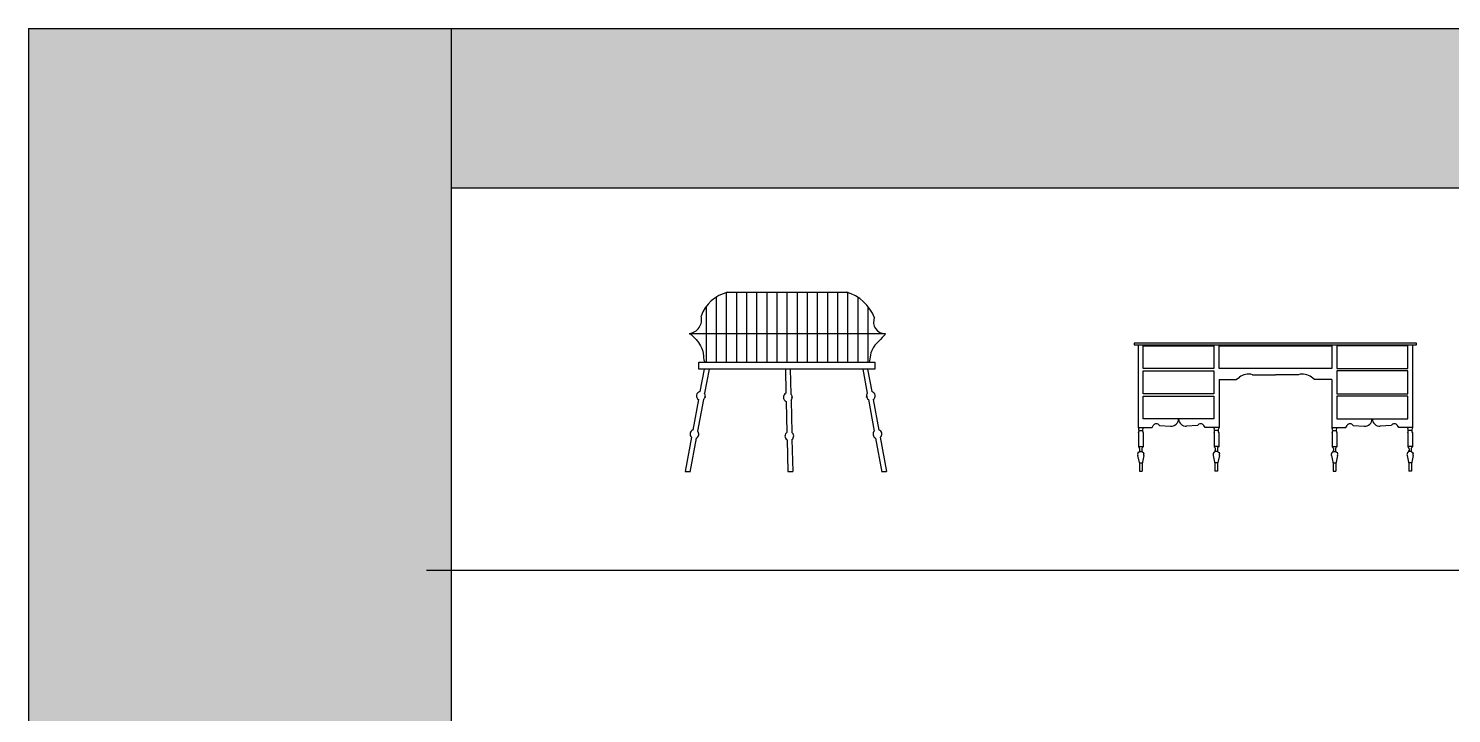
# Model space of a CAD drawing. Header units: millimetres. Extents: x 51491 to 87084, y 5379 to 33460.
# Drawn here: x 51491 to 62051, y 28375 to 33460 of the extents above; entities that cross this region are included whole.
import ezdxf

# ---------------------------------------------------------------- set-up
doc = ezdxf.new("R2010")
doc.units = ezdxf.units.MM
doc.layers.add('www.cad-blocks.net', color=7, linetype='Continuous')

# ---------------------------------------------------------------- blocks, each defined once
blk = doc.blocks.new('A$C41E629C6')
for p, q in [((462, 2599), (462, 1631)), ((612, 2667), (612, 1631)), ((618, 2671), (2418, 2671)), ((762, 2671), (762, 1631)), ((912, 2671), (912, 1631)), ((1062, 2671), (1062, 1631)), ((1212, 2671), (1212, 1631)), ((1362, 2671), (1362, 1631)), ((1512, 2671), (1512, 1631)), ((1662, 2671), (1662, 1631)), ((1812, 2671), (1812, 1631)), ((1962, 2671), (1962, 1631)), ((2112, 2671), (2112, 1631)), ((2262, 2671), (2262, 1631)), ((2412, 2671), (2412, 1631)), ((2562, 2599), (2562, 1631)), ((312, 2458), (312, 1631)), ((2712, 2458), (2712, 1631)), ((65, 2060), (2969, 2060)), ((203, 1531), (203, 1632)), ((203, 1632), (2817, 1632)), ((2817, 1531), (203, 1531)), ((282, 1531), (220, 1199)), ((355, 1531), (289, 1172)), ((1489, 1534), (1497, 1173)), ((1561, 1535), (1570, 1161)), ((2636, 1531), (2703, 1172)), ((2709, 1531), (2771, 1199)), ((2817, 1632), (2817, 1531)), ((198, 1080), (114, 627)), ((272, 1080), (185, 612)), ((1572, 1067), (1583, 591)), ((2720, 1080), (2807, 612)), ((2793, 1080), (2877, 627)), ((1500, 1052), (1511, 592)), ((94, 519), (0, 13)), ((165, 508), (71, 0)), ((1514, 482), (1525, 13)), ((1586, 486), (1597, 13)), ((2826, 508), (2921, 0)), ((2897, 519), (2991, 13)), ((0, 13), (73, 13)), ((1525, 13), (1597, 13)), ((2918, 13), (2991, 13))]:
    blk.add_line(p, q)
for centre in [(295, 1118), (1587, 1110), (2697, 1118)]:
    blk.add_circle(centre, 5.41)
for centre, radius, start, end in [((761, 2132), 555, 103.7102, 160.5859), ((2232, 2076), 617, 20.5201, 74.8378), ((41, 2263), 204, 276.1328, 15.2766), ((2964, 2226), 167, 156.881, 271.9479), ((235, 1134), 65.8, 102.9487, 235.9835), ((235, 1134), 65.8, 303.5933, 35.3388), ((1525, 1113), 65.8, 114.8226, 247.8574), ((1525, 1113), 65.8, 315.4673, 47.2127), ((2756, 1134), 65.8, 144.6612, 236.4067), ((2756, 1134), 65.8, 304.0165, 77.0513), ((138, 567), 64.9, 111.2714, 227.6607), ((138, 567), 64.9, 295.1161, 43.816), ((1547, 538), 64.9, 123.1453, 239.5347), ((1547, 538), 64.9, 306.99, 55.69), ((2854, 567), 64.9, 136.184, 244.8839), ((2854, 567), 64.9, 312.3393, 68.7286)]:
    blk.add_arc(centre, radius, start, end)
for points, knots in [([(63, 2060), (86, 2050), (314, 1838), (253, 1703), (291, 1635), (294, 1631)], [31.386719, 31.386719, 31.386719, 31.386719, 121.33021, 317.431291, 330.060955, 330.060955, 330.060955, 330.060955]), ([(2969, 2060), (2991, 2052), (2720, 1835), (2749, 1694), (2733, 1632)], [0, 0, 0, 0, 121.33021, 291.286082, 291.286082, 291.286082, 291.286082])]:
    blk.add_open_spline(points, degree=3, knots=knots)
blk = doc.blocks.new('A$C04EB405E')
for p, q in [((2095, 951), (0, 951)), ((0, 951), (0, 939)), ((2095, 939), (2095, 951)), ((0, 939), (2095, 939)), ((29, 939), (29, 326)), ((629, 763), (629, 931)), ((629, 931), (1466, 931)), ((1466, 931), (1466, 763)), ((2066, 939), (2066, 326)), ((66, 576), (66, 745)), ((66, 745), (591, 745)), ((591, 745), (591, 576)), ((1466, 763), (629, 763)), ((2029, 745), (1504, 745)), ((1504, 745), (1504, 576)), ((2029, 576), (2029, 745)), ((629, 682), (757, 682)), ((629, 682), (629, 326)), ((757, 682), (780, 698)), ((877, 717), (1047, 717)), ((1218, 717), (1048, 717)), ((1338, 682), (1315, 698)), ((1466, 682), (1338, 682)), ((1466, 682), (1466, 326)), ((591, 576), (66, 576)), ((66, 389), (66, 557)), ((66, 557), (591, 557)), ((591, 557), (591, 389)), ((1504, 576), (2029, 576)), ((2029, 557), (1504, 557)), ((1504, 557), (1504, 389)), ((2029, 389), (2029, 557)), ((29, 326), (33, 316)), ((29, 326), (68, 326)), ((68, 326), (64, 316)), ((591, 389), (66, 389)), ((68, 326), (132, 326)), ((132, 326), (141, 340)), ((187, 340), (270, 335)), ((470, 340), (388, 335)), ((526, 326), (516, 340)), ((590, 326), (526, 326)), ((590, 326), (594, 316)), ((629, 326), (590, 326)), ((629, 326), (625, 316)), ((1466, 326), (1470, 316)), ((1466, 326), (1505, 326)), ((1505, 326), (1501, 316)), ((1504, 389), (2029, 389)), ((1505, 326), (1569, 326)), ((1569, 326), (1579, 340)), ((1625, 340), (1707, 335)), ((1908, 340), (1825, 335)), ((1963, 326), (1954, 340)), ((2027, 326), (1963, 326)), ((2027, 326), (2031, 316)), ((2066, 326), (2027, 326)), ((2066, 326), (2062, 316)), ((31, 285), (31, 181)), ((35, 303), (61, 303)), ((65, 285), (65, 181)), ((592, 285), (592, 181)), ((622, 303), (596, 303)), ((627, 285), (627, 181)), ((1468, 285), (1468, 181)), ((1473, 303), (1499, 303)), ((1503, 285), (1503, 181)), ((2030, 285), (2030, 181)), ((2060, 303), (2034, 303)), ((2064, 285), (2064, 181)), ((29, 141), (25, 129)), ((25, 118), (38, 55)), ((31, 185), (65, 185)), ((31, 181), (36, 176)), ((38, 148), (58, 148)), ((40, 170), (40, 155)), ((56, 170), (56, 155)), ((71, 118), (58, 55)), ((65, 181), (60, 176)), ((67, 141), (71, 129)), ((590, 141), (586, 129)), ((586, 118), (599, 55)), ((627, 185), (592, 185)), ((592, 181), (598, 176)), ((619, 148), (599, 148)), ((601, 170), (601, 155)), ((617, 170), (617, 155)), ((632, 118), (619, 55)), ((627, 181), (621, 176)), ((629, 141), (632, 129)), ((1466, 141), (1463, 129)), ((1463, 118), (1476, 55)), ((1468, 185), (1503, 185)), ((1468, 181), (1474, 176)), ((1476, 148), (1496, 148)), ((1478, 170), (1478, 155)), ((1494, 170), (1494, 155)), ((1509, 118), (1496, 55)), ((1503, 181), (1497, 176)), ((1505, 141), (1509, 129)), ((2028, 141), (2024, 129)), ((2024, 118), (2037, 55)), ((2064, 185), (2030, 185)), ((2030, 181), (2035, 176)), ((2057, 148), (2037, 148)), ((2039, 170), (2039, 155)), ((2055, 170), (2055, 155)), ((2070, 118), (2057, 55)), ((2064, 181), (2059, 176)), ((2066, 141), (2070, 129)), ((37, 63), (60, 63)), ((38, 55), (38, 0)), ((58, 55), (58, 0)), ((621, 63), (598, 63)), ((599, 55), (599, 0)), ((619, 55), (619, 0)), ((1474, 63), (1497, 63)), ((1476, 55), (1476, 0)), ((1496, 55), (1496, 0)), ((2058, 63), (2035, 63)), ((2037, 55), (2037, 0)), ((2057, 55), (2057, 0)), ((38, 0), (58, 0)), ((619, 0), (599, 0)), ((1476, 0), (1496, 0)), ((2057, 0), (2037, 0))]:
    blk.add_line(p, q)
at = {"ltscale": 0.1}
for p, q in [((66, 764), (66, 932)), ((66, 932), (591, 932)), ((591, 932), (591, 764)), ((2029, 932), (1504, 932)), ((1504, 932), (1504, 764)), ((2029, 764), (2029, 932)), ((591, 764), (66, 764)), ((1504, 764), (2029, 764))]:
    blk.add_line(p, q, dxfattribs=at)
for centre, radius, start, end in [((848, 605), 116, 75.5898, 125.958), ((1247, 605), 116, 54.042, 104.4102), ((164, 325), 27.6, 33.7163, 146.2837), ((273, 391), 55.8, 266.8233, 357.4035), ((385, 391), 55.8, 182.5965, 273.1767), ((493, 325), 27.6, 33.7163, 146.2837), ((1602, 325), 27.6, 33.7163, 146.2837), ((1710, 391), 55.8, 266.8233, 357.4035), ((1822, 391), 55.8, 182.5965, 273.1767), ((1931, 325), 27.6, 33.7163, 146.2837), ((-2, 303), 37.5, 331.8288, 21.4316), ((99, 303), 37.5, 158.5684, 208.1712), ((559, 303), 37.5, 331.8288, 21.4316), ((660, 303), 37.5, 158.5684, 208.1712), ((1435, 303), 37.5, 331.8288, 21.4316), ((1536, 303), 37.5, 158.5684, 208.1712), ((1996, 303), 37.5, 331.8288, 21.4316), ((2097, 303), 37.5, 158.5684, 208.1712), ((42, 124), 17.5, 161.548, 198.452), ((25, 155), 15.4, 286.2058, 0), ((24, 164), 17, 22.4041, 45.0284), ((72, 164), 17, 134.9716, 157.5959), ((72, 155), 15.4, 180, 253.7942), ((54, 124), 17.5, 341.548, 18.452), ((603, 124), 17.5, 161.548, 198.452), ((586, 155), 15.4, 286.2058, 0), ((586, 164), 17, 22.4041, 45.0284), ((633, 164), 17, 134.9716, 157.5959), ((633, 155), 15.4, 180, 253.7942), ((616, 124), 17.5, 341.548, 18.452), ((1479, 124), 17.5, 161.548, 198.452), ((1462, 155), 15.4, 286.2058, 0), ((1462, 164), 17, 22.4041, 45.0284), ((1509, 164), 17, 134.9716, 157.5959), ((1509, 155), 15.4, 180, 253.7942), ((1492, 124), 17.5, 341.548, 18.452), ((2041, 124), 17.5, 161.548, 198.452), ((2023, 155), 15.4, 286.2058, 0), ((2023, 164), 17, 22.4041, 45.0284), ((2071, 164), 17, 134.9716, 157.5959), ((2070, 155), 15.4, 180, 253.7942), ((2053, 124), 17.5, 341.548, 18.452)]:
    blk.add_arc(centre, radius, start, end)
blk = doc.blocks.new('FORMAT')
at = {"layer": 'www.cad-blocks.net', "true_color": 0x444444}
blk.add_hatch(color=250, dxfattribs=at).paths.add_polyline_path([(51491, 5379), (54629, 5379), (54629, 33460), (51491, 33460)])
at = {"layer": 'www.cad-blocks.net', "true_color": 0x546d8e}
h = blk.add_hatch(color=155, dxfattribs=at)
h.set_gradient(color1=(68, 68, 68), color2=(84, 109, 142), tint=1)
h.paths.add_polyline_path([(87084, 33460), (54629, 33460), (54629, 32276), (87084, 32276)])
at = {"layer": 'www.cad-blocks.net', "color": 250, "true_color": 0x444444}
for p, q in [((51491, 33460), (54629, 33460)), ((51491, 33460), (51491, 5379)), ((54629, 33460), (54629, 5379))]:
    blk.add_line(p, q, dxfattribs=at)
at = {"layer": 'www.cad-blocks.net'}
blk.add_line((54629, 33460), (54629, 5379), dxfattribs=at)
at = {"layer": 'www.cad-blocks.net', "color": 155, "true_color": 0x546d8e}
for p, q in [((54629, 33460), (87084, 33460)), ((54629, 32276), (87084, 32276)), ((54629, 32276), (54629, 6072)), ((54629, 32276), (87084, 32276)), ((54446, 29439), (87084, 29439))]:
    blk.add_line(p, q, dxfattribs=at)

msp = doc.modelspace()

# ---------------------------------------------------------------- block references
at = {"xscale": 0.5, "yscale": 0.5, "zscale": 0.5}
msp.add_blockref('A$C41E629C6', (56364, 30166), dxfattribs=at)
msp.add_blockref('A$C04EB405E', (59697, 30173))
at = {"layer": 'www.cad-blocks.net'}
msp.add_blockref('FORMAT', (0, 0), dxfattribs=at)

doc.saveas('drawing.dxf')
